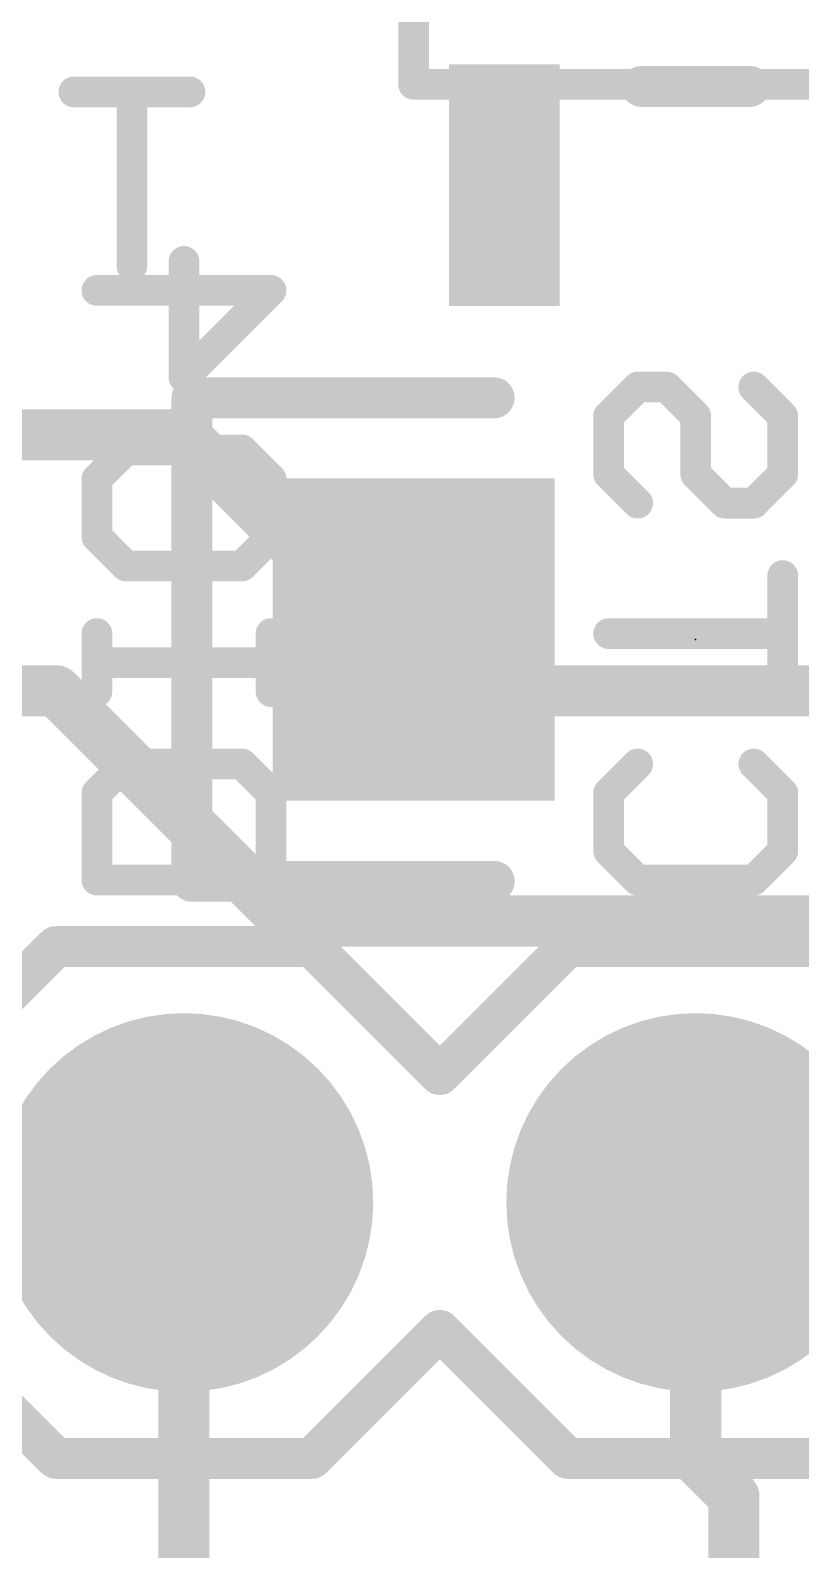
# Model space of a CAD drawing. Extents: x -1.3 to 34.4, y -29.2 to 28.1.
# Drawn here: x 5.59 to 9.41, y 5.9 to 13.44 of the extents above; entities that cross this region are included whole.
import ezdxf

# ---------------------------------------------------------------- set-up
doc = ezdxf.new("R2010")
doc.units = 0
for name, color, linetype in [('1', 12, 'CONTINUOUS'), ('16', 132, 'CONTINUOUS'), ('17', 110, 'CONTINUOUS'), ('21', 41, 'CONTINUOUS'), ('22', 40, 'CONTINUOUS'), ('23', 53, 'CONTINUOUS'), ('51', 53, 'CONTINUOUS')]:
    doc.layers.add(name, color=color, linetype=linetype)

# ---------------------------------------------------------------- blocks, each defined once
blk = doc.blocks.new('RECT')
blk.add_solid([(-0.5, -0.5), (0.5, -0.5), (-0.5, 0.5), (0.5, 0.5)])
blk = doc.blocks.new('ROUNDP')
at = {"const_width": 0.5}
blk.add_lwpolyline([(0, -0.25, 1), (0, 0.25, 1), (0, -0.25)], format="xyb", dxfattribs=at)

msp = doc.modelspace()

# ---------------------------------------------------------------- linework, layer by layer
at = {"layer": '1', "const_width": 0.254}
for points in [[(6.35, 5.08), (6.35, 7.62)], [(8.89, 6.35), (8.89, 7.62)], [(9.08, 6.16), (8.89, 6.35)], [(9.08, 4.47), (9.08, 6.16)]]:
    msp.add_lwpolyline(points, dxfattribs=at)
at = {"layer": '1', "const_width": 0.127}
for points in [[(6.4135, 7.62, 1), (6.2865, 7.62)], [(8.9535, 7.62, 1), (8.8265, 7.62)], [(8.9349, 6.3949, 1), (8.8451, 6.3051)], [(8.8265, 6.35, 1), (8.9535, 6.35)], [(9.1435, 6.16, 1), (9.0165, 6.16)], [(9.0351, 6.1151, 1), (9.1249, 6.2049)]]:
    msp.add_lwpolyline(points, format="xyb", dxfattribs=at)
at = {"layer": '16', "const_width": 0.254}
for points in [[(6.35, 11.43), (2.54, 11.43)], [(7.62, 10.16), (6.35, 11.43)], [(3.81, 10.16), (5.715, 10.16)], [(5.715, 10.16), (6.858, 9.017)], [(16.51, 10.16), (7.62, 10.16)], [(6.858, 9.017), (20.193, 9.017)]]:
    msp.add_lwpolyline(points, dxfattribs=at)
at = {"layer": '16', "const_width": 0.127}
for points in [[(6.3949, 11.4749, 1), (6.3051, 11.3851)], [(6.35, 11.3665, 1), (6.35, 11.4935)], [(5.7599, 10.2049, 1), (5.6701, 10.1151)], [(5.715, 10.0965, 1), (5.715, 10.2235)], [(7.62, 10.2235, 1), (7.62, 10.0965)], [(7.5751, 10.1151, 1), (7.6649, 10.2049)], [(6.858, 9.0805, 1), (6.858, 8.9535)], [(6.8131, 8.9721, 1), (6.9029, 9.0619)]]:
    msp.add_lwpolyline(points, format="xyb", dxfattribs=at)
at = {"layer": '21'}
for points, const_width in [([(5.8038, 13.1325), (6.38, 13.1325)], 0.1524), ([(6.0919, 12.2682), (6.0919, 13.1325)], 0.1524), ([(9.1584, 13.1596), (8.6216, 13.1596)], 0.2032), ([(6.39, 9.214), (6.39, 11.614)], 0.2032), ([(6.39, 11.614), (7.89, 11.614)], 0.2032), ([(7.89, 9.214), (6.39, 9.214)], 0.2032), ([(5.08, 8.255), (5.715, 8.89)], 0.2032), ([(5.715, 8.89), (6.985, 8.89)], 0.2032), ([(7.62, 8.255), (6.985, 8.89)], 0.2032), ([(7.62, 8.255), (8.255, 8.89)], 0.2032), ([(8.255, 8.89), (9.525, 8.89)], 0.2032), ([(5.715, 6.35), (5.08, 6.985)], 0.2032), ([(6.985, 6.35), (7.62, 6.985)], 0.2032), ([(8.255, 6.35), (7.62, 6.985)], 0.2032), ([(6.985, 6.35), (5.715, 6.35)], 0.2032), ([(9.525, 6.35), (8.255, 6.35)], 0.2032)]:
    msp.add_lwpolyline(points, dxfattribs=dict(at, const_width=const_width))
for points, const_width in [([(5.8038, 13.1706, 1), (5.8038, 13.0944)], 0.0762), ([(6.13, 13.1325, 1), (6.0538, 13.1325)], 0.0762), ([(6.38, 13.0944, 1), (6.38, 13.1706)], 0.0762), ([(8.6216, 13.2104, 1), (8.6216, 13.1088)], 0.1016), ([(9.1584, 13.1088, 1), (9.1584, 13.2104)], 0.1016), ([(6.0538, 12.2682, 1), (6.13, 12.2682)], 0.0762), ([(6.4408, 11.614, 1), (6.3392, 11.614)], 0.1016), ([(6.39, 11.6648, 1), (6.39, 11.5632)], 0.1016), ([(7.89, 11.5632, 1), (7.89, 11.6648)], 0.1016), ([(6.39, 9.2648, 1), (6.39, 9.1632)], 0.1016), ([(7.89, 9.1632, 1), (7.89, 9.2648)], 0.1016), ([(6.3392, 9.214, 1), (6.4408, 9.214)], 0.1016), ([(5.715, 8.9408, 1), (5.715, 8.8392)], 0.1016), ([(5.7509, 8.8541, 1), (5.6791, 8.9259)], 0.1016), ([(7.0209, 8.9259, 1), (6.9491, 8.8541)], 0.1016), ([(6.985, 8.8392, 1), (6.985, 8.9408)], 0.1016), ([(8.255, 8.9408, 1), (8.255, 8.8392)], 0.1016), ([(8.2909, 8.8541, 1), (8.2191, 8.9259)], 0.1016), ([(7.5841, 8.2909, 1), (7.6559, 8.2191)], 0.1016), ([(7.5841, 8.2191, 1), (7.6559, 8.2909)], 0.1016), ([(7.6559, 7.0209, 1), (7.5841, 6.9491)], 0.1016), ([(7.6559, 6.9491, 1), (7.5841, 7.0209)], 0.1016), ([(5.715, 6.4008, 1), (5.715, 6.2992)], 0.1016), ([(5.6791, 6.3141, 1), (5.7509, 6.3859)], 0.1016), ([(6.9491, 6.3859, 1), (7.0209, 6.3141)], 0.1016), ([(6.985, 6.2992, 1), (6.985, 6.4008)], 0.1016), ([(8.255, 6.4008, 1), (8.255, 6.2992)], 0.1016), ([(8.2191, 6.3141, 1), (8.2909, 6.3859)], 0.1016)]:
    msp.add_lwpolyline(points, format="xyb", dxfattribs=dict(at, const_width=const_width))
at = {"layer": '22', "const_width": 0.1524}
for points in [[(6.3504, 11.7149), (6.3504, 12.2911)], [(5.9182, 12.1471), (6.7825, 12.1471)], [(6.7825, 12.1471), (6.3504, 11.7149)], [(8.6023, 11.6675), (8.4582, 11.5234)], [(8.7463, 11.6675), (8.6023, 11.6675)], [(8.8904, 11.5234), (8.7463, 11.6675)], [(9.1785, 11.6675), (9.3225, 11.5234)], [(8.4582, 11.5234), (8.4582, 11.2353)], [(8.8904, 11.2353), (8.8904, 11.5234)], [(9.3225, 11.5234), (9.3225, 11.2353)], [(5.9182, 11.2116), (6.0623, 11.3556)], [(6.0623, 11.3556), (6.6385, 11.3556)], [(6.6385, 11.3556), (6.7825, 11.2116)], [(8.4582, 11.2353), (8.6023, 11.0912)], [(9.0344, 11.0912), (8.8904, 11.2353)], [(9.3225, 11.2353), (9.1785, 11.0912)], [(5.9182, 10.9235), (5.9182, 11.2116)], [(6.7825, 11.2116), (6.7825, 10.9235)], [(9.1785, 11.0912), (9.0344, 11.0912)], [(6.0623, 10.7794), (5.9182, 10.9235)], [(6.7825, 10.9235), (6.6385, 10.7794)], [(6.6385, 10.7794), (6.0623, 10.7794)], [(9.3225, 10.1557), (9.3225, 10.7319)], [(5.9182, 10.1557), (5.9182, 10.4438)], [(6.7825, 10.1557), (6.7825, 10.4438)], [(8.4582, 10.4438), (9.3225, 10.4438)], [(5.9182, 10.2998), (6.7825, 10.2998)], [(5.9182, 9.6524), (6.0623, 9.7964)], [(6.0623, 9.7964), (6.6385, 9.7964)], [(6.6385, 9.7964), (6.7825, 9.6524)], [(8.4582, 9.6524), (8.6023, 9.7964)], [(9.1785, 9.7964), (9.3225, 9.6524)], [(5.9182, 9.2202), (5.9182, 9.6524)], [(6.7825, 9.6524), (6.7825, 9.2202)], [(8.4582, 9.3643), (8.4582, 9.6524)], [(9.3225, 9.6524), (9.3225, 9.3643)], [(8.6023, 9.2202), (8.4582, 9.3643)], [(9.3225, 9.3643), (9.1785, 9.2202)], [(6.7825, 9.2202), (5.9182, 9.2202)], [(9.1785, 9.2202), (8.6023, 9.2202)]]:
    msp.add_lwpolyline(points, dxfattribs=at)
at = {"layer": '22', "const_width": 0.0762}
for points in [[(6.3885, 12.2911, 1), (6.3123, 12.2911)], [(5.9182, 12.1852, 1), (5.9182, 12.109)], [(6.8095, 12.1201, 1), (6.7556, 12.174)], [(6.7825, 12.109, 1), (6.7825, 12.1852)], [(6.3234, 11.7419, 1), (6.3773, 11.688)], [(6.3123, 11.7149, 1), (6.3885, 11.7149)], [(8.6023, 11.7056, 1), (8.6023, 11.6294)], [(8.6292, 11.6405, 1), (8.5753, 11.6944)], [(8.7733, 11.6944, 1), (8.7194, 11.6405)], [(8.7463, 11.6294, 1), (8.7463, 11.7056)], [(9.2054, 11.6944, 1), (9.1515, 11.6405)], [(8.4963, 11.5234, 1), (8.4201, 11.5234)], [(8.4313, 11.5503, 1), (8.4851, 11.4965)], [(8.9285, 11.5234, 1), (8.8523, 11.5234)], [(8.8634, 11.4965, 1), (8.9173, 11.5503)], [(9.3606, 11.5234, 1), (9.2844, 11.5234)], [(9.2956, 11.4965, 1), (9.3495, 11.5503)], [(6.0623, 11.3937, 1), (6.0623, 11.3175)], [(6.0892, 11.3287, 1), (6.0353, 11.3826)], [(6.6654, 11.3826, 1), (6.6115, 11.3287)], [(6.6385, 11.3175, 1), (6.6385, 11.3937)], [(8.4851, 11.2622, 1), (8.4313, 11.2084)], [(8.9173, 11.2622, 1), (8.8634, 11.2084)], [(9.3495, 11.2084, 1), (9.2956, 11.2622)], [(5.9563, 11.2116, 1), (5.8801, 11.2116)], [(5.8913, 11.2385, 1), (5.9451, 11.1846)], [(6.8206, 11.2116, 1), (6.7444, 11.2116)], [(6.7556, 11.1846, 1), (6.8095, 11.2385)], [(8.4201, 11.2353, 1), (8.4963, 11.2353)], [(8.8523, 11.2353, 1), (8.9285, 11.2353)], [(9.2844, 11.2353, 1), (9.3606, 11.2353)], [(9.0344, 11.1293, 1), (9.0344, 11.0531)], [(9.1785, 11.0531, 1), (9.1785, 11.1293)], [(8.5753, 11.0643, 1), (8.6292, 11.1182)], [(9.0075, 11.0643, 1), (9.0614, 11.1182)], [(9.1515, 11.1182, 1), (9.2054, 11.0643)], [(5.9451, 10.9504, 1), (5.8913, 10.8965)], [(5.8801, 10.9235, 1), (5.9563, 10.9235)], [(6.7444, 10.9235, 1), (6.8206, 10.9235)], [(6.8095, 10.8965, 1), (6.7556, 10.9504)], [(6.0623, 10.8175, 1), (6.0623, 10.7413)], [(6.0353, 10.7525, 1), (6.0892, 10.8063)], [(6.6115, 10.8063, 1), (6.6654, 10.7525)], [(6.6385, 10.7413, 1), (6.6385, 10.8175)], [(9.3606, 10.7319, 1), (9.2844, 10.7319)], [(5.9563, 10.4438, 1), (5.8801, 10.4438)], [(6.8206, 10.4438, 1), (6.7444, 10.4438)], [(8.4582, 10.4819, 1), (8.4582, 10.4057)], [(9.3225, 10.4057, 1), (9.3225, 10.4819)], [(5.9182, 10.3379, 1), (5.9182, 10.2617)], [(6.7825, 10.2617, 1), (6.7825, 10.3379)], [(5.8801, 10.1557, 1), (5.9563, 10.1557)], [(6.7444, 10.1557, 1), (6.8206, 10.1557)], [(9.2844, 10.1557, 1), (9.3606, 10.1557)], [(6.0623, 9.8345, 1), (6.0623, 9.7583)], [(6.0892, 9.7695, 1), (6.0353, 9.8234)], [(6.6654, 9.8234, 1), (6.6115, 9.7695)], [(6.6385, 9.7583, 1), (6.6385, 9.8345)], [(8.6292, 9.7695, 1), (8.5753, 9.8234)], [(9.2054, 9.8234, 1), (9.1515, 9.7695)], [(5.9563, 9.6524, 1), (5.8801, 9.6524)], [(6.8206, 9.6524, 1), (6.7444, 9.6524)], [(8.4963, 9.6524, 1), (8.4201, 9.6524)], [(9.3606, 9.6524, 1), (9.2844, 9.6524)], [(5.8913, 9.6793, 1), (5.9451, 9.6254)], [(6.7556, 9.6254, 1), (6.8095, 9.6793)], [(8.4313, 9.6793, 1), (8.4851, 9.6254)], [(9.2956, 9.6254, 1), (9.3495, 9.6793)], [(8.4851, 9.3912, 1), (8.4313, 9.3373)], [(9.3495, 9.3373, 1), (9.2956, 9.3912)], [(8.4201, 9.3643, 1), (8.4963, 9.3643)], [(9.2844, 9.3643, 1), (9.3606, 9.3643)], [(5.9182, 9.2583, 1), (5.9182, 9.1821)], [(6.7825, 9.1821, 1), (6.7825, 9.2583)], [(8.6023, 9.2583, 1), (8.6023, 9.1821)], [(8.5753, 9.1933, 1), (8.6292, 9.2471)], [(9.1515, 9.2471, 1), (9.2054, 9.1933)], [(9.1785, 9.1821, 1), (9.1785, 9.2583)], [(5.8801, 9.2202, 1), (5.9563, 9.2202)], [(6.7444, 9.2202, 1), (6.8206, 9.2202)]]:
    msp.add_lwpolyline(points, format="xyb", dxfattribs=at)
at = {"layer": '23'}
msp.add_point((8.89, 10.414), dxfattribs=at)
at = {"layer": '51', "const_width": 0.1524}
for points in [[(7.49, 13.17), (7.49, 14.77)], [(10.29, 13.17), (7.49, 13.17)]]:
    msp.add_lwpolyline(points, dxfattribs=at)
at = {"layer": '51', "const_width": 0.0762}
for points in [[(7.49, 13.2081, 1), (7.49, 13.1319)], [(7.4519, 13.17, 1), (7.5281, 13.17)]]:
    msp.add_lwpolyline(points, format="xyb", dxfattribs=at)

# ---------------------------------------------------------------- block references
at = {"layer": '1'}
for p, xscale, yscale, rotation in [((7.94, 12.6699), 0.55, 1.2, 180), ((7.49, 10.414), 1.6, 1.4, 90)]:
    msp.add_blockref('RECT', p, dxfattribs=dict(at, xscale=xscale, yscale=yscale, rotation=rotation))
at = {"layer": '17', "xscale": 1.8796, "yscale": 1.8796, "rotation": 270}
for p in [(6.35, 7.62), (6.35, 7.62), (8.89, 7.62), (8.89, 7.62)]:
    msp.add_blockref('ROUNDP', p, dxfattribs=at)
at = {"layer": '51', "rotation": 180}
for p, xscale, yscale in [((7.94, 12.795), 0.5, 0.65), ((6.35, 7.62), 0.508, 0.508), ((8.89, 7.62), 0.508, 0.508)]:
    msp.add_blockref('RECT', p, dxfattribs=dict(at, xscale=xscale, yscale=yscale))

doc.saveas('drawing.dxf')
